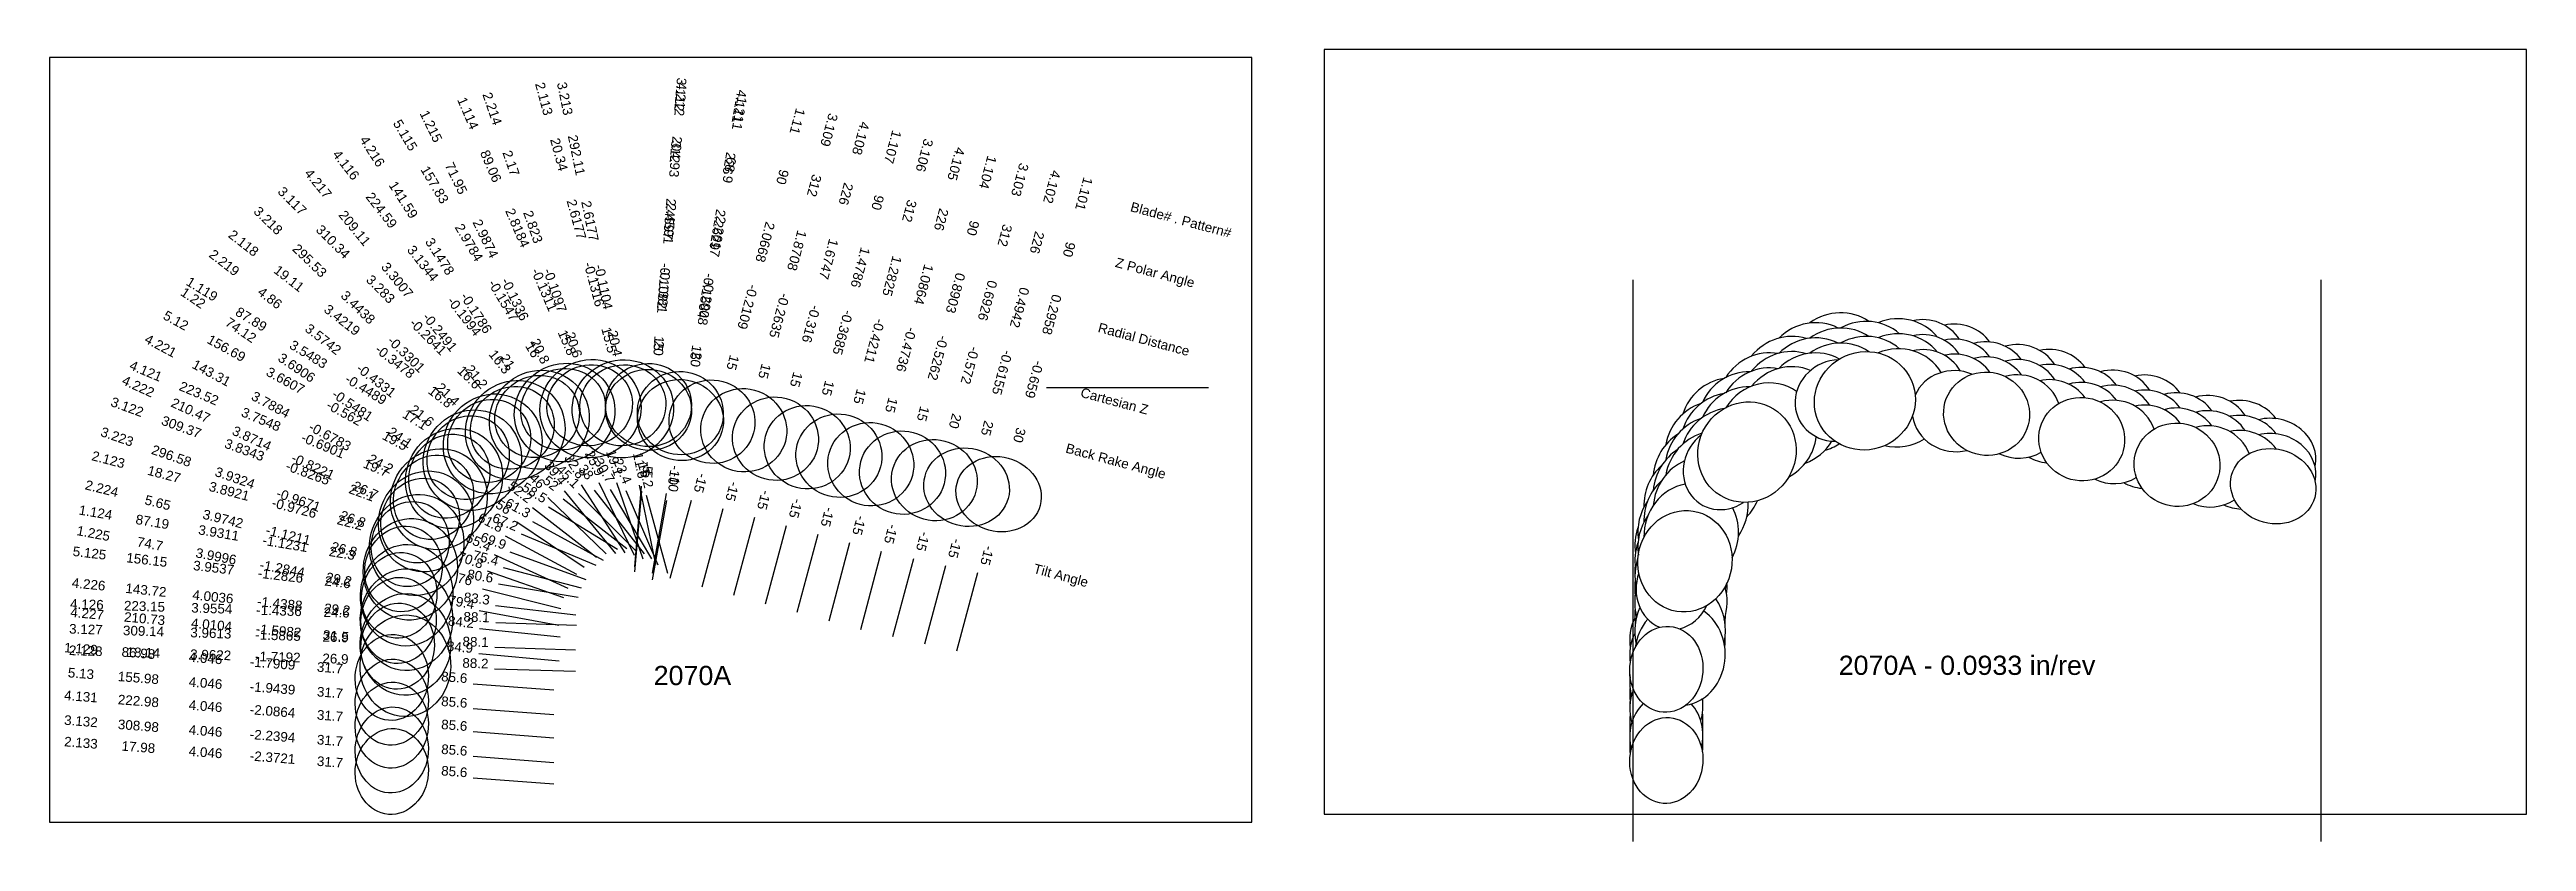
# Model space of a CAD drawing. Header units: inches. Extents: x 29.8 to 45.1, y 15.2 to 20.1.
import ezdxf
from ezdxf.enums import TextEntityAlignment as Align

# ---------------------------------------------------------------- set-up
doc = ezdxf.new("R2010")
doc.units = ezdxf.units.IN
doc.header["$MEASUREMENT"] = 0
for name, color, linetype, true_color in [('Blade_1', 30, 'Continuous', 0xff7f00), ('Blade_2', 7, 'Continuous', 0xcccc00), ('Blade_3', 7, 'Continuous', 0x00cc00), ('Blade_4', 7, 'Continuous', 0x00cccc), ('Blade_5', 7, 'Continuous', 0x0066cc)]:
    doc.layers.add(name, color=color, linetype=linetype, true_color=true_color)
doc.layers.add('Gage_Line', color=7, linetype='Continuous')
doc.layers.add('no print', color=176, linetype='Continuous', plot=False)
doc.styles.get("Standard").update_dxf_attribs({"font": 'arial.ttf'})

msp = doc.modelspace()

# ---------------------------------------------------------------- linework, layer by layer
msp.add_line((36, 18), (37, 18))
at = {"layer": 'Blade_1'}
for p, q in [((33.233, 17.414), (33.451, 16.964)), ((33.4, 17.363), (33.599, 16.904)), ((33.651, 17.303), (33.564, 16.811)), ((33.803, 17.303), (33.673, 16.82)), ((32.727, 17.171), (33.142, 16.891)), ((32.922, 17.263), (33.349, 17.002)), ((34.391, 17.145), (34.262, 16.662)), ((34.979, 16.987), (34.85, 16.504)), ((35.574, 16.855), (35.444, 16.372)), ((32.613, 16.787), (33.106, 16.705)), ((32.495, 16.623), (32.987, 16.531)), ((32.456, 16.17), (32.955, 16.132))]:
    msp.add_line(p, q, dxfattribs=at)
for centre, major_axis, ratio, start_param, end_param in [((41.057, 18.105), (0.288, 0.125), 0.962338, 6.705489, 7.953523), ((41.057, 18.012), (0.288, 0.125), 0.962338, 6.705489, 7.953523), ((41.809, 18.025), (0.257, -0.069), 0.965926, 7.158121, 8.411347), ((40.328, 17.787), (0.164, 0.268), 0.955784, 6.788825, 7.982797), ((40.888, 17.92), (0.239, 0.116), 0.935074, 1.126986, 4.226748), ((41.614, 17.854), (0.262, -0.046), 0.939693, 7.613766, 9.200568), ((41.809, 17.932), (0.257, -0.069), 0.965926, 7.158121, 8.411347), ((42.397, 17.867), (0.257, -0.069), 0.965926, 7.158166, 8.413403), ((40.328, 17.694), (0.164, 0.268), 0.955784, 6.788825, 7.982797), ((42.397, 17.774), (0.257, -0.069), 0.965926, 7.158166, 8.413403), ((42.986, 17.71), (0.257, -0.069), 0.965926, 7.158931, 8.412896), ((41.614, 17.854), (0.262, -0.046), 0.939693, 3.44756, 5.155055), ((42.986, 17.616), (0.257, -0.069), 0.965926, 7.158931, 8.412896), ((43.58, 17.577), (0.257, -0.069), 0.866025, 6.309022, 8.427418), ((40.185, 17.505), (0.149, 0.221), 0.91288, 1.221538, 4.287385), ((43.58, 17.483), (0.257, -0.069), 0.866025, 6.309022, 8.427418), ((39.945, 17.113), (0.051, 0.31), 0.92513, 7.37223, 8.180305), ((39.945, 17.02), (0.051, 0.31), 0.92513, 7.37223, 8.180305), ((39.876, 16.769), (0.049, 0.261), 0.872965, 7.68232, 9.247423), ((39.83, 16.446), (0.02, 0.265), 0.851136, 1.126836, 1.837587), ((39.876, 16.769), (0.049, 0.261), 0.872965, 3.505151, 4.425211), ((39.83, 16.352), (0.02, 0.265), 0.851136, 7.410022, 8.120772)]:
    msp.add_ellipse(centre, major_axis=major_axis, ratio=ratio, start_param=start_param, end_param=end_param, dxfattribs=at)
for centre, major_axis, ratio in [((33.182, 17.869), (0.288, 0.125), 0.962338), ((41.057, 17.918), (0.288, 0.125), 0.962338), ((33.013, 17.866), (0.239, 0.116), 0.935074), ((33.738, 17.799), (0.262, -0.046), 0.939693), ((33.933, 17.789), (0.257, -0.069), 0.965926), ((41.809, 17.838), (0.257, -0.069), 0.965926), ((34.521, 17.631), (0.257, -0.069), 0.965926), ((40.328, 17.601), (0.164, 0.268), 0.955784), ((42.397, 17.681), (0.257, -0.069), 0.965926), ((32.452, 17.551), (0.164, 0.268), 0.955784), ((35.11, 17.474), (0.257, -0.069), 0.965926), ((42.986, 17.523), (0.257, -0.069), 0.965926), ((32.309, 17.452), (0.149, 0.221), 0.91288), ((43.58, 17.39), (0.257, -0.069), 0.866025), ((35.704, 17.341), (0.257, -0.069), 0.866025), ((32.069, 16.877), (0.051, 0.31), 0.92513), ((39.945, 16.927), (0.051, 0.31), 0.92513), ((32, 16.716), (0.049, 0.261), 0.872965), ((39.83, 16.259), (0.02, 0.265), 0.851136), ((31.954, 16.209), (0.02, 0.265), 0.851136)]:
    msp.add_ellipse(centre, major_axis=major_axis, ratio=ratio, dxfattribs=at)
at = {"layer": 'Blade_2'}
for p, q in [((33.013, 17.313), (33.407, 17.005)), ((33.342, 17.414), (33.505, 16.942)), ((33.526, 17.336), (33.657, 16.853)), ((32.824, 17.258), (33.219, 16.952)), ((32.642, 16.888), (33.125, 16.762)), ((32.514, 16.757), (32.999, 16.635)), ((32.589, 16.263), (33.089, 16.247)), ((32.456, 15.589), (32.955, 15.551))]:
    msp.add_line(p, q, dxfattribs=at)
for centre, major_axis, ratio, start_param, end_param in [((41.258, 18.122), (0.303, 0.082), 0.963561, 6.681247, 7.989139), ((40.454, 17.906), (0.193, 0.247), 0.957126, 6.746063, 7.968854), ((41.258, 18.029), (0.303, 0.082), 0.963561, 6.681247, 7.989139), ((41.258, 17.936), (0.303, 0.082), 0.963561, 6.553466, 7.989139), ((40.454, 17.813), (0.193, 0.247), 0.957126, 6.746063, 7.968854), ((40.454, 17.72), (0.193, 0.247), 0.957126, 6.331512, 7.968854), ((40.454, 17.72), (0.193, 0.247), 0.957126, 4.268831, 5.275377), ((41.258, 17.936), (0.303, 0.082), 0.963561, 4.197088, 5.018612), ((39.984, 17.282), (0.079, 0.304), 0.925644, 7.234836, 8.155962), ((39.984, 17.095), (0.079, 0.304), 0.925644, 6.682135, 8.155962), ((39.984, 17.188), (0.079, 0.304), 0.925644, 7.234836, 8.155962), ((39.984, 17.095), (0.079, 0.304), 0.925644, 4.455704, 5.49647), ((39.914, 16.349), (0.01, 0.314), 0.891844, 0.82409, 1.459883), ((39.914, 16.349), (0.01, 0.314), 0.891844, 3.309713, 5.766167), ((39.914, 16.535), (0.01, 0.314), 0.891844, 4.719242, 4.821912), ((39.914, 16.442), (0.01, 0.314), 0.891844, 4.599157, 4.821912), ((39.83, 15.789), (0.02, 0.265), 0.851136, 1.553082, 1.837587), ((39.83, 15.882), (0.02, 0.265), 0.851136, 1.553082, 1.728916), ((39.83, 15.789), (0.02, 0.265), 0.851136, 4.626204, 4.910709), ((39.83, 15.882), (0.02, 0.265), 0.851136, 4.734874, 4.910709)]:
    msp.add_ellipse(centre, major_axis=major_axis, ratio=ratio, start_param=start_param, end_param=end_param, dxfattribs=at)
for centre, major_axis, ratio in [((33.177, 17.89), (0.251, 0.087), 0.936202), ((33.382, 17.868), (0.303, 0.082), 0.963561), ((32.578, 17.652), (0.193, 0.247), 0.957126), ((32.426, 17.567), (0.163, 0.21), 0.929826), ((32.108, 17.027), (0.079, 0.304), 0.925644), ((32.026, 16.879), (0.065, 0.258), 0.892263), ((32.038, 16.281), (0.01, 0.314), 0.891844), ((39.83, 15.696), (0.02, 0.265), 0.851136), ((31.954, 15.628), (0.02, 0.265), 0.851136)]:
    msp.add_ellipse(centre, major_axis=major_axis, ratio=ratio, dxfattribs=at)
at = {"layer": 'Blade_3'}
for p, q in [((32.918, 17.32), (33.278, 16.972)), ((33.107, 17.346), (33.461, 16.993)), ((33.496, 17.39), (33.453, 16.892)), ((33.483, 17.396), (33.584, 16.907)), ((33.999, 17.25), (33.869, 16.767)), ((34.587, 17.093), (34.458, 16.61)), ((32.543, 16.867), (33.015, 16.703)), ((32.684, 16.984), (33.153, 16.813)), ((35.177, 16.942), (35.048, 16.459)), ((32.59, 16.396), (33.09, 16.379)), ((32.456, 15.722), (32.955, 15.683))]:
    msp.add_line(p, q, dxfattribs=at)
for centre, major_axis, ratio, start_param, end_param in [((41.416, 18.163), (0.265, -0.023), 0.965926, 6.922432, 8.180681), ((40.593, 18.008), (0.222, 0.222), 0.95854, 6.75115, 7.963596), ((40.593, 17.915), (0.222, 0.222), 0.95854, 6.75115, 7.963596), ((41.416, 18.07), (0.265, -0.023), 0.965926, 6.922432, 8.180681), ((41.416, 17.977), (0.265, -0.023), 0.965926, 6.880317, 8.180681), ((42.005, 18.008), (0.257, -0.069), 0.965926, 7.091555, 8.41545), ((40.593, 17.821), (0.222, 0.222), 0.95854, 6.657966, 7.963596), ((42.005, 17.915), (0.257, -0.069), 0.965926, 7.091555, 8.41545), ((42.005, 17.821), (0.257, -0.069), 0.965926, 6.868029, 8.41545), ((42.593, 17.85), (0.257, -0.069), 0.965926, 7.091555, 8.415697), ((42.593, 17.757), (0.257, -0.069), 0.965926, 7.091555, 8.415697), ((42.593, 17.664), (0.257, -0.069), 0.965926, 6.867692, 8.415697), ((43.183, 17.7), (0.257, -0.069), 0.939693, 7.084724, 8.421568), ((43.183, 17.606), (0.257, -0.069), 0.939693, 7.084724, 8.421568), ((43.183, 17.513), (0.257, -0.069), 0.939693, 6.880769, 8.421568), ((40.042, 17.446), (0.108, 0.295), 0.926396, 7.156058, 8.139865), ((40.042, 17.352), (0.108, 0.295), 0.926396, 7.156058, 8.139865), ((40.593, 17.821), (0.222, 0.222), 0.95854, 4.268744, 4.957255), ((40.042, 17.259), (0.108, 0.295), 0.926396, 7.003034, 8.139865), ((42.005, 17.821), (0.257, -0.069), 0.965926, 4.515443, 5.526885), ((42.593, 17.664), (0.257, -0.069), 0.965926, 4.515286, 5.526755), ((43.183, 17.513), (0.257, -0.069), 0.939693, 4.58044, 5.597699), ((40.042, 17.259), (0.108, 0.295), 0.926396, 4.436289, 5.14179), ((39.915, 16.686), (0.01, 0.314), 0.891872, 1.468902, 1.671437), ((39.915, 16.499), (0.01, 0.314), 0.891872, 4.499712, 5.413655), ((39.915, 16.499), (0.01, 0.314), 0.891872, 1.127733, 1.842612), ((39.915, 16.592), (0.01, 0.314), 0.891872, 1.468902, 1.756245), ((39.915, 16.592), (0.01, 0.314), 0.891872, 4.599559, 4.728351), ((39.83, 16.033), (0.02, 0.265), 0.851136, 4.78142, 4.94876), ((39.83, 15.846), (0.02, 0.265), 0.851136, 7.054927, 8.231601), ((39.83, 15.94), (0.02, 0.265), 0.851136, 7.789363, 8.120772), ((39.83, 16.033), (0.02, 0.265), 0.851136, 7.789363, 7.965557), ((39.83, 15.846), (0.02, 0.265), 0.851136, 4.515375, 5.624186), ((39.83, 15.94), (0.02, 0.265), 0.851136, 4.626204, 4.957613)]:
    msp.add_ellipse(centre, major_axis=major_axis, ratio=ratio, start_param=start_param, end_param=end_param, dxfattribs=at)
for centre, major_axis, ratio in [((32.717, 17.736), (0.222, 0.222), 0.95854), ((33.382, 17.89), (0.261, 0.053), 0.937392), ((33.54, 17.892), (0.265, -0.023), 0.965926), ((32.556, 17.67), (0.185, 0.191), 0.931131), ((34.129, 17.736), (0.257, -0.069), 0.965926), ((34.717, 17.579), (0.257, -0.069), 0.965926), ((35.307, 17.428), (0.257, -0.069), 0.939693), ((32.166, 17.173), (0.108, 0.295), 0.926396), ((32.068, 17.033), (0.088, 0.251), 0.892758), ((32.039, 16.413), (0.01, 0.314), 0.891872), ((31.954, 15.761), (0.02, 0.265), 0.851136)]:
    msp.add_ellipse(centre, major_axis=major_axis, ratio=ratio, dxfattribs=at)
at = {"layer": 'Blade_4'}
for p, q in [((33.019, 17.362), (33.336, 16.975)), ((33.125, 17.398), (33.395, 16.978)), ((33.205, 17.366), (33.513, 16.972)), ((33.497, 17.36), (33.453, 16.862)), ((33.65, 17.346), (33.563, 16.853)), ((34.195, 17.198), (34.066, 16.715)), ((32.655, 17.084), (33.096, 16.848)), ((32.754, 17.096), (33.215, 16.903)), ((34.783, 17.04), (34.654, 16.557)), ((32.586, 16.968), (33.041, 16.76)), ((35.375, 16.898), (35.246, 16.415)), ((32.596, 16.548), (33.096, 16.532)), ((32.497, 16.511), (32.995, 16.46)), ((32.491, 16.357), (32.989, 16.312)), ((32.456, 15.875), (32.955, 15.836))]:
    msp.add_line(p, q, dxfattribs=at)
for centre, major_axis, ratio, start_param, end_param in [((40.741, 18.095), (0.247, 0.193), 0.959906, 6.702276, 7.986054), ((41.613, 18.135), (0.262, -0.046), 0.965926, 7.066304, 8.268696), ((40.741, 18.001), (0.247, 0.193), 0.959906, 6.702276, 7.986054), ((40.741, 17.908), (0.247, 0.193), 0.959906, 6.669407, 7.986054), ((41.613, 18.042), (0.262, -0.046), 0.965926, 7.066304, 8.268696), ((41.613, 17.949), (0.262, -0.046), 0.965926, 7.066304, 8.268696), ((42.201, 17.978), (0.257, -0.069), 0.965926, 7.155887, 8.349136), ((42.201, 17.885), (0.257, -0.069), 0.965926, 7.155887, 8.349136), ((42.201, 17.791), (0.257, -0.069), 0.965926, 7.155887, 8.349136), ((42.789, 17.82), (0.257, -0.069), 0.965926, 7.155383, 8.349136), ((42.789, 17.727), (0.257, -0.069), 0.965926, 7.155383, 8.349136), ((42.789, 17.634), (0.257, -0.069), 0.965926, 7.155383, 8.349136), ((43.382, 17.678), (0.257, -0.069), 0.906308, 7.13073, 8.360752), ((40.121, 17.604), (0.122, 0.29), 0.941235, 6.968627, 8.091023), ((40.121, 17.511), (0.122, 0.29), 0.941235, 6.968627, 8.091023), ((43.382, 17.585), (0.257, -0.069), 0.906308, 7.13073, 8.360752), ((40.121, 17.418), (0.122, 0.29), 0.941235, 6.941868, 8.091023), ((40.741, 17.908), (0.247, 0.193), 0.959906, 4.290361, 4.606225), ((43.382, 17.492), (0.257, -0.069), 0.906308, 7.13073, 8.360752), ((42.201, 17.791), (0.257, -0.069), 0.965926, 4.442815, 4.890255), ((40.121, 17.418), (0.122, 0.29), 0.941235, 4.324669, 4.702824), ((42.789, 17.634), (0.257, -0.069), 0.965926, 4.442815, 4.889962), ((43.382, 17.492), (0.257, -0.069), 0.906308, 4.534414, 4.952423), ((39.92, 16.861), (0.01, 0.314), 0.909221, 1.474127, 1.706131), ((39.92, 16.674), (0.01, 0.314), 0.909221, 1.369247, 1.885848), ((39.92, 16.768), (0.01, 0.314), 0.909221, 1.474127, 1.755904), ((39.92, 16.674), (0.01, 0.314), 0.909221, 4.395135, 5.050994), ((39.92, 16.768), (0.01, 0.314), 0.909221, 4.599225, 4.825026), ((39.83, 16.208), (0.02, 0.265), 0.851136, 7.848492, 7.99513), ((39.83, 16.022), (0.02, 0.265), 0.851136, 7.481108, 8.280456), ((39.83, 16.115), (0.02, 0.265), 0.851136, 7.818456, 8.120772), ((39.83, 16.022), (0.02, 0.265), 0.851136, 4.466521, 4.988365), ((39.83, 16.115), (0.02, 0.265), 0.851136, 4.626204, 4.637279)]:
    msp.add_ellipse(centre, major_axis=major_axis, ratio=ratio, start_param=start_param, end_param=end_param, dxfattribs=at)
for centre, major_axis, ratio in [((32.866, 17.801), (0.247, 0.193), 0.959906), ((32.852, 17.821), (0.224, 0.144), 0.933836), ((33.541, 17.862), (0.265, -0.023), 0.939693), ((33.737, 17.842), (0.262, -0.046), 0.965926), ((32.699, 17.751), (0.206, 0.169), 0.932507), ((34.325, 17.684), (0.257, -0.069), 0.965926), ((34.914, 17.526), (0.257, -0.069), 0.965926), ((32.245, 17.31), (0.122, 0.29), 0.941235), ((32.212, 17.322), (0.126, 0.234), 0.911788), ((35.506, 17.384), (0.257, -0.069), 0.906308), ((32.129, 17.178), (0.111, 0.242), 0.893484), ((31.996, 16.561), (0.027, 0.265), 0.872937), ((32.045, 16.566), (0.01, 0.314), 0.909221), ((31.99, 16.402), (0.024, 0.265), 0.852231), ((31.954, 15.914), (0.02, 0.265), 0.851136)]:
    msp.add_ellipse(centre, major_axis=major_axis, ratio=ratio, dxfattribs=at)
at = {"layer": 'Blade_5'}
for p, q in [((33.303, 17.371), (33.559, 16.941)), ((32.823, 17.173), (33.261, 16.933)), ((32.594, 16.653), (33.091, 16.595)), ((32.456, 16.017), (32.955, 15.979))]:
    msp.add_line(p, q, dxfattribs=at)
for centre, major_axis, ratio, start_param, end_param in [((40.897, 18.157), (0.27, 0.16), 0.961178, 6.700182, 7.954146), ((40.897, 18.063), (0.27, 0.16), 0.961178, 6.700182, 7.954146), ((40.897, 17.97), (0.27, 0.16), 0.961178, 6.700182, 7.954146), ((40.215, 17.75), (0.151, 0.275), 0.942362, 6.903985, 8.049394), ((40.215, 17.656), (0.151, 0.275), 0.942362, 6.903985, 8.049394), ((40.215, 17.563), (0.151, 0.275), 0.942362, 6.903985, 8.049394), ((39.922, 17.029), (0.037, 0.312), 0.90925, 7.619943, 8.131727), ((39.922, 16.936), (0.037, 0.312), 0.90925, 7.619943, 8.131727), ((39.922, 16.843), (0.037, 0.312), 0.90925, 7.619943, 8.200986), ((39.922, 16.843), (0.037, 0.312), 0.90925, 4.54816, 4.643623), ((39.83, 16.181), (0.02, 0.265), 0.851136, 1.514825, 1.9666)]:
    msp.add_ellipse(centre, major_axis=major_axis, ratio=ratio, start_param=start_param, end_param=end_param, dxfattribs=at)
for centre, major_axis, ratio in [((33.022, 17.845), (0.27, 0.16), 0.961178), ((32.339, 17.438), (0.151, 0.275), 0.942362), ((32.046, 16.717), (0.037, 0.312), 0.90925), ((31.954, 16.056), (0.02, 0.265), 0.851136)]:
    msp.add_ellipse(centre, major_axis=major_axis, ratio=ratio, dxfattribs=at)
at = {"layer": 'Gage_Line'}
for p, q in [((39.626, 15.196), (39.626, 18.666)), ((43.876, 15.196), (43.876, 18.666))]:
    msp.add_line(p, q, dxfattribs=at)
at = {"layer": 'no print'}
for points in [[(37.715, 15.364), (45.145, 15.364), (45.145, 20.088), (37.715, 20.088)], [(29.839, 15.315), (37.269, 15.315), (37.269, 20.039), (29.839, 20.039)]]:
    msp.add_lwpolyline(points, close=True, dxfattribs=at)

# ---------------------------------------------------------------- texts
for s, height, p in [('Blade# . Pattern#', 0.05937, (36.521, 19.119)), ('Z Polar Angle', 0.05937, (36.428, 18.775)), ('Radial Distance', 0.05937, (36.321, 18.373)), ('Cartesian Z', 0.05937, (36.213, 17.972)), ('Back Rake Angle', 0.05937, (36.121, 17.628)), ('Tilt Angle', 0.0594, (35.922, 16.884))]:
    msp.add_text(s, height=height, rotation=345).set_placement(p, align=Align.MIDDLE_LEFT)
for s, height, p in [('2070A', 0.1187, (33.812, 16.221)), ('2070A - 0.0933 in/rev', 0.11875, (41.688, 16.284))]:
    msp.add_text(s, height=height).set_placement(p, align=Align.MIDDLE_CENTER)
at = {"layer": 'Blade_1'}
for s, rotation, p in [('1.114', 293.3669, (32.398, 19.683)), ('1.211', 260, (34.073, 19.698)), ('1.215', 295.9228, (32.17, 19.601)), ('1.11', 255, (34.432, 19.652)), ('89.06', 293.3669, (32.539, 19.356)), ('1.107', 255, (35.021, 19.494)), ('71.95', 295.9228, (32.325, 19.28)), ('68.9', 260, (34.011, 19.348)), ('90', 255, (34.34, 19.308)), ('1.104', 255, (35.609, 19.337)), ('1.101', 255, (36.203, 19.204)), ('90', 255, (34.928, 19.15)), ('2.9874', 295.9228, (32.507, 18.907)), ('2.8184', 293.3669, (32.704, 18.975)), ('2.2617', 260, (33.939, 18.938)), ('2.0668', 255, (34.233, 18.906)), ('90', 255, (35.517, 18.992)), ('1.4786', 255, (34.821, 18.749)), ('90', 255, (36.111, 18.86)), ('1.119', 328.5379, (30.766, 18.583)), ('-0.1311', 293.3669, (32.869, 18.593)), ('0.8903', 255, (35.409, 18.591)), ('1.22', 326.0399, (30.71, 18.529)), ('-0.1336', 295.9228, (32.689, 18.533)), ('-0.2008', 260, (33.867, 18.529)), ('-0.2109', 255, (34.125, 18.505)), ('0.2958', 255, (36.004, 18.458)), ('74.12', 326.0399, (31.005, 18.33)), ('87.89', 328.5379, (31.07, 18.397)), ('-0.3685', 255, (34.713, 18.347)), ('3.5483', 328.5379, (31.424, 18.18)), ('20.8', 295.9228, (32.844, 18.212)), ('15.8', 293.3669, (33.01, 18.266)), ('20', 260, (33.805, 18.178)), ('-0.5262', 255, (35.301, 18.19)), ('3.6906', 326.0399, (31.35, 18.098)), ('-0.4489', 328.5379, (31.779, 17.963)), ('15', 255, (34.033, 18.161)), ('-0.659', 255, (35.896, 18.057)), ('-0.5481', 326.0399, (31.695, 17.866)), ('15', 255, (34.621, 18.003)), ('17.1', 328.5379, (32.083, 17.777)), ('15', 255, (35.209, 17.845)), ('24.1', 326.0399, (31.99, 17.667)), ('25.9', 295.9228, (33.181, 17.52)), ('30', 255, (35.804, 17.713)), ('23.4', 293.3669, (33.353, 17.472)), ('-10', 260, (33.671, 17.42)), ('-15', 255, (33.834, 17.417)), ('56', 326.0399, (32.628, 17.237)), ('58.5', 328.5379, (32.821, 17.325)), ('-15', 255, (34.422, 17.26)), ('1.225', 349.4086, (30.105, 17.07)), ('1.124', 350.6109, (30.119, 17.199)), ('87.19', 350.6109, (30.47, 17.141)), ('3.9311', 350.6109, (30.88, 17.073)), ('-15', 255, (35.01, 17.102)), ('74.7', 349.4086, (30.455, 17.005)), ('3.9996', 349.4086, (30.863, 16.928)), ('-1.1231', 350.6109, (31.29, 17.006)), ('22.3', 350.6109, (31.642, 16.947)), ('-15', 255, (35.605, 16.969)), ('-1.2844', 349.4086, (31.272, 16.852)), ('29.2', 349.4086, (31.622, 16.786)), ('80.6', 350.6109, (32.496, 16.806)), ('79.4', 349.4086, (32.379, 16.645)), ('1.129', 355.593, (30.031, 16.357)), ('86.98', 355.593, (30.386, 16.33)), ('4.046', 355.593, (30.801, 16.298)), ('-1.7909', 355.593, (31.215, 16.266)), ('31.7', 355.593, (31.57, 16.239)), ('85.6', 355.593, (32.338, 16.18))]:
    msp.add_text(s, height=0.0594, rotation=rotation, dxfattribs=at).set_placement(p, align=Align.CENTER)
at = {"layer": 'Blade_2'}
for s, rotation, p in [('2.214', 289.0825, (32.547, 19.713)), ('2.113', 285.1552, (32.866, 19.776)), ('2.17', 289.0825, (32.663, 19.376)), ('20.34', 285.1552, (32.959, 19.432)), ('2.6177', 285.1552, (33.067, 19.031)), ('2.823', 289.0825, (32.799, 18.983)), ('2.219', 322.2253, (30.901, 18.748)), ('2.118', 322.0058, (31.02, 18.869)), ('19.11', 322.0058, (31.301, 18.65)), ('-0.1097', 289.0825, (32.935, 18.591)), ('-0.1316', 285.1552, (33.176, 18.63)), ('4.86', 322.2253, (31.183, 18.53)), ('3.5742', 322.2253, (31.512, 18.275)), ('3.4219', 322.0058, (31.629, 18.394)), ('15.5', 285.1552, (33.269, 18.286)), ('-0.3478', 322.0058, (31.956, 18.138)), ('20.6', 289.0825, (33.051, 18.254)), ('-0.4331', 322.2253, (31.84, 18.021)), ('16.8', 322.0058, (32.237, 17.919)), ('21.6', 322.2253, (32.122, 17.803)), ('2.123', 345.3823, (30.195, 17.526)), ('19.1', 289.0825, (33.303, 17.527)), ('18.27', 345.3823, (30.54, 17.436)), ('52', 322.0058, (32.919, 17.386)), ('15.2', 285.1552, (33.495, 17.451)), ('2.224', 345.9547, (30.155, 17.347)), ('5.65', 345.9547, (30.501, 17.26)), ('3.8921', 345.3823, (30.942, 17.331)), ('-0.9726', 345.3823, (31.344, 17.227)), ('52.2', 322.2253, (32.73, 17.331)), ('3.9742', 345.9547, (30.904, 17.16)), ('22.2', 345.3823, (31.689, 17.137)), ('-1.1211', 345.9547, (31.307, 17.059)), ('26.8', 345.9547, (31.653, 16.972)), ('75.4', 345.3823, (32.527, 16.918)), ('76', 345.9547, (32.399, 16.786)), ('2.128', 358.1651, (30.062, 16.344)), ('18.14', 358.1651, (30.418, 16.333)), ('3.9622', 358.1651, (30.834, 16.319)), ('-1.7192', 358.1651, (31.249, 16.306)), ('26.9', 358.1651, (31.605, 16.295)), ('88.2', 358.1651, (32.47, 16.267)), ('2.133', 355.593, (30.031, 15.776)), ('17.98', 355.593, (30.386, 15.749)), ('4.046', 355.593, (30.801, 15.717)), ('-2.3721', 355.593, (31.215, 15.685)), ('31.7', 355.593, (31.57, 15.657)), ('85.6', 355.593, (32.338, 15.598))]:
    msp.add_text(s, height=0.0594, rotation=rotation, dxfattribs=at).set_placement(p, align=Align.CENTER)
at = {"layer": 'Blade_3'}
for s, rotation, p in [('3.112', 265, (33.708, 19.813)), ('3.213', 281.5832, (32.995, 19.779)), ('3.109', 255, (34.628, 19.599)), ('292.11', 281.5832, (33.067, 19.43)), ('312', 265, (33.677, 19.458)), ('3.106', 255, (35.217, 19.442)), ('312', 255, (34.536, 19.255)), ('3.103', 255, (35.807, 19.291)), ('3.117', 315.0673, (31.318, 19.132)), ('2.6177', 281.5832, (33.15, 19.023)), ('2.4597', 265, (33.641, 19.044)), ('312', 255, (35.124, 19.098)), ('3.218', 315.9725, (31.17, 19.01)), ('310.34', 315.0673, (31.57, 18.88)), ('312', 255, (35.714, 18.947)), ('295.53', 315.9725, (31.426, 18.763)), ('1.8708', 255, (34.429, 18.854)), ('3.283', 315.0673, (31.864, 18.587)), ('-0.1104', 281.5832, (33.234, 18.616)), ('-0.1082', 265, (33.605, 18.63)), ('1.2825', 255, (35.017, 18.696)), ('3.4438', 315.9725, (31.725, 18.474)), ('-0.2635', 255, (34.321, 18.452)), ('0.6926', 255, (35.607, 18.545)), ('-0.2641', 315.0673, (32.158, 18.293)), ('-0.4211', 255, (34.909, 18.295)), ('-0.3301', 315.9725, (32.023, 18.185)), ('20.4', 281.5832, (33.305, 18.267)), ('15', 265, (33.574, 18.275)), ('-0.572', 255, (35.499, 18.144)), ('16.6', 315.0673, (32.411, 18.042)), ('15', 255, (34.229, 18.108)), ('3.122', 339.9342, (30.309, 17.852)), ('21.4', 315.9725, (32.28, 17.937)), ('15', 255, (34.817, 17.951)), ('309.37', 339.9342, (30.644, 17.729)), ('20', 255, (35.407, 17.8)), ('3.223', 340.7807, (30.247, 17.668)), ('296.58', 340.7807, (30.583, 17.55)), ('3.8343', 339.9342, (31.034, 17.587)), ('3.9324', 340.7807, (30.975, 17.414)), ('-0.8265', 339.9342, (31.425, 17.444)), ('46', 315.9725, (32.833, 17.402)), ('45.1', 315.0673, (33.023, 17.43)), ('11.6', 281.5832, (33.46, 17.513)), ('-5', 265, (33.507, 17.509)), ('-0.9671', 340.7807, (31.368, 17.277)), ('22.1', 339.9342, (31.759, 17.322)), ('-15', 255, (34.03, 17.365)), ('26.8', 340.7807, (31.704, 17.16)), ('-15', 255, (34.618, 17.207)), ('69.9', 339.9342, (32.572, 17.025)), ('-15', 255, (35.208, 17.056)), ('70.8', 340.7807, (32.431, 16.906)), ('3.127', 358.1444, (30.063, 16.477)), ('309.14', 358.1444, (30.419, 16.466)), ('3.9613', 358.1444, (30.835, 16.453)), ('-1.5865', 358.1444, (31.25, 16.439)), ('26.9', 358.1444, (31.606, 16.428)), ('88.1', 358.1444, (32.471, 16.399)), ('3.132', 355.593, (30.031, 15.909)), ('308.98', 355.593, (30.386, 15.881)), ('4.046', 355.593, (30.801, 15.849)), ('-2.2394', 355.593, (31.215, 15.818)), ('31.7', 355.593, (31.57, 15.79)), ('85.6', 355.593, (32.338, 15.731))]:
    msp.add_text(s, height=0.0594, rotation=rotation, dxfattribs=at).set_placement(p, align=Align.CENTER)
at = {"layer": 'Blade_4'}
for s, rotation, p in [('4.212', 265, (33.709, 19.783)), ('4.111', 260, (34.072, 19.741)), ('4.108', 255, (34.824, 19.547)), ('4.116', 308.0311, (31.648, 19.357)), ('4.216', 302.7573, (31.809, 19.443)), ('204.93', 265, (33.678, 19.428)), ('226', 260, (34.01, 19.39)), ('4.105', 255, (35.413, 19.389)), ('4.217', 309.3843, (31.476, 19.241)), ('4.102', 255, (36.005, 19.247)), ('224.59', 308.0311, (31.867, 19.077)), ('141.59', 302.7573, (32.001, 19.144)), ('2.4591', 265, (33.642, 19.014)), ('226', 255, (34.732, 19.203)), ('209.11', 309.3843, (31.702, 18.966)), ('2.2629', 260, (33.938, 18.981)), ('226', 255, (35.321, 19.045)), ('3.1344', 308.0311, (32.123, 18.749)), ('3.1478', 302.7573, (32.226, 18.794)), ('1.6747', 255, (34.625, 18.801)), ('226', 255, (35.913, 18.903)), ('3.3007', 309.3843, (31.965, 18.645)), ('-0.1381', 265, (33.605, 18.6)), ('-0.1584', 260, (33.866, 18.571)), ('1.0864', 255, (35.213, 18.644)), ('-0.1994', 308.0311, (32.379, 18.422)), ('-0.1786', 302.7573, (32.451, 18.445)), ('0.4942', 255, (35.805, 18.502)), ('-0.2491', 309.3843, (32.229, 18.324)), ('-0.316', 255, (34.517, 18.4)), ('-0.4736', 255, (35.105, 18.242)), ('4.221', 331.8215, (30.512, 18.232)), ('16.3', 308.0311, (32.599, 18.141)), ('20', 265, (33.574, 18.245)), ('15', 260, (33.804, 18.221)), ('-0.6155', 255, (35.698, 18.1)), ('4.222', 335.4168, (30.375, 17.98)), ('4.121', 337.2188, (30.423, 18.075)), ('143.31', 331.8215, (30.826, 18.064)), ('21.2', 309.3843, (32.455, 18.048)), ('21', 302.7573, (32.644, 18.145)), ('15', 255, (34.425, 18.056)), ('210.47', 335.4168, (30.699, 17.832)), ('223.52', 337.2188, (30.751, 17.937)), ('3.7884', 331.8215, (31.192, 17.868)), ('15', 255, (35.013, 17.898)), ('3.8714', 335.4168, (31.077, 17.659)), ('3.7548', 337.2188, (31.135, 17.776)), ('-0.6783', 331.8215, (31.558, 17.672)), ('25', 255, (35.605, 17.756)), ('-0.6901', 337.2188, (31.518, 17.615)), ('-0.8221', 335.4168, (31.455, 17.486)), ('19.7', 337.2188, (31.846, 17.477)), ('24.2', 331.8215, (31.872, 17.503)), ('39.4', 309.3843, (32.943, 17.453)), ('32.8', 302.7573, (33.06, 17.498)), ('38', 308.0311, (33.132, 17.46)), ('-5', 265, (33.507, 17.479)), ('-10', 260, (33.67, 17.463)), ('26.7', 335.4168, (31.779, 17.338)), ('-15', 255, (34.226, 17.312)), ('61.8', 331.8215, (32.551, 17.14)), ('67.2', 337.2188, (32.644, 17.142)), ('-15', 255, (34.814, 17.155)), ('65.4', 335.4168, (32.478, 17.018)), ('-15', 255, (35.406, 17.013)), ('4.126', 358.1259, (30.069, 16.631)), ('4.226', 354.228, (30.078, 16.755)), ('143.72', 354.228, (30.432, 16.719)), ('4.0036', 354.228, (30.846, 16.678)), ('-1.4388', 354.228, (31.259, 16.636)), ('4.227', 354.8647, (30.069, 16.574)), ('210.73', 354.8647, (30.424, 16.543)), ('223.15', 358.1259, (30.425, 16.619)), ('4.0104', 354.8647, (30.838, 16.505)), ('3.9554', 358.1259, (30.841, 16.606)), ('-1.5982', 354.8647, (31.252, 16.468)), ('-1.4336', 358.1259, (31.256, 16.592)), ('24.6', 358.1259, (31.612, 16.581)), ('29.2', 354.228, (31.614, 16.6)), ('84.2', 354.228, (32.379, 16.522)), ('88.1', 358.1259, (32.477, 16.552)), ('31.5', 354.8647, (31.606, 16.436)), ('84.9', 354.8647, (32.373, 16.367)), ('4.131', 355.593, (30.031, 16.062)), ('222.98', 355.593, (30.386, 16.034)), ('4.046', 355.593, (30.801, 16.002)), ('-2.0864', 355.593, (31.215, 15.971)), ('31.7', 355.593, (31.57, 15.943)), ('85.6', 355.593, (32.338, 15.884))]:
    msp.add_text(s, height=0.0594, rotation=rotation, dxfattribs=at).set_placement(p, align=Align.CENTER)
at = {"layer": 'Blade_5'}
for s, rotation, p in [('5.115', 300.7313, (32.012, 19.544)), ('157.83', 300.7313, (32.194, 19.238)), ('2.9784', 300.7313, (32.406, 18.881)), ('-0.1547', 300.7313, (32.618, 18.524)), ('5.12', 331.2746, (30.606, 18.388)), ('156.69', 331.2746, (30.918, 18.217)), ('16', 300.7313, (32.8, 18.217)), ('3.6607', 331.2746, (31.283, 18.017)), ('-0.562', 331.2746, (31.647, 17.817)), ('19.5', 331.2746, (31.96, 17.646)), ('30.7', 300.7313, (33.243, 17.473)), ('61.3', 331.2746, (32.719, 17.23)), ('5.125', 353.3038, (30.083, 16.948)), ('156.15', 353.3038, (30.437, 16.906)), ('3.9537', 353.3038, (30.85, 16.858)), ('-1.2826', 353.3038, (31.263, 16.809)), ('24.6', 353.3038, (31.616, 16.768)), ('83.3', 353.3038, (32.476, 16.667)), ('5.13', 355.593, (30.031, 16.204)), ('155.98', 355.593, (30.386, 16.177)), ('4.046', 355.593, (30.801, 16.145)), ('-1.9439', 355.593, (31.215, 16.113)), ('31.7', 355.593, (31.57, 16.086)), ('85.6', 355.593, (32.338, 16.027))]:
    msp.add_text(s, height=0.0594, rotation=rotation, dxfattribs=at).set_placement(p, align=Align.CENTER)

doc.saveas('drawing.dxf')
